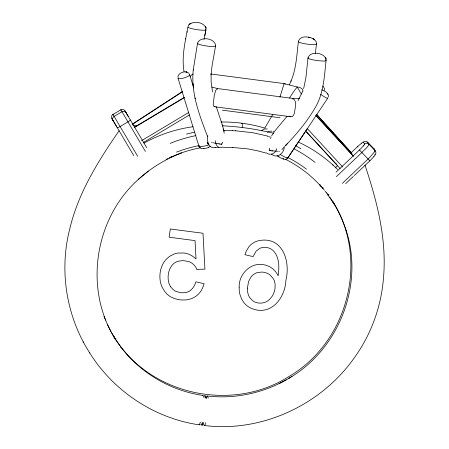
<?xml version="1.0" encoding="UTF-8"?>
<svg xmlns="http://www.w3.org/2000/svg" width="449" height="449" viewBox="0 0 449 449"><rect width="100%" height="100%" fill="white"/><g stroke="black" fill="none" stroke-linecap="round" stroke-linejoin="round"><path stroke-width="0.67" d="M215.61 45.703C215.144 38.216 200.557 35.926 197.639 42.891M199.463 146.554L198.969 146.318L199.109 145.908M287.573 158.121L287.596 157.812M211.086 74.248L211.148 82.335L212.573 91.972M284.363 146.576C284.273 152.587 277.993 158.862 272.133 154.686M193.222 70.145L197.509 43.48M193.25 69.775C190.774 92.892 199.373 115.208 207.545 136.412M211.052 74.714L212.096 65.576L215.554 46.163M307.98 58.067L305.909 77.666L303.642 88.638M242.258 127.752L242.258 123.408M298.377 41.617C296.783 54.924 296.306 68.719 290.946 81.218L291.098 80.859L289.347 84.85M315.321 53.818L316.45 44.114M326.058 60.587C324.313 76.734 323.6 93.83 314.94 108.13C306.903 121.808 296.66 134.055 285.665 145.437L287.573 143.427M177.838 76.981C178.517 72.39 185.981 70.033 189.136 73.535M350.927 152.963L357.527 146.655L357.96 147.019M373.86 156.6L371.458 159.204A12.202 2.021 -43.8 0 1 369.836 160.798L359.453 149.983A12.202 2.021 -43.8 0 0 361.08 148.394L363.477 145.785M205.507 422.75C205.395 423.418 205.081 426.662 204.042 424.945M187.901 26.985L186.997 32.104L187.059 31.778C184.438 44.878 181.727 58.392 184.073 71.756M324.487 90.356L324.537 88.689L322.921 86.04M328.303 97.051L328.348 95.182L327.495 93.493M203.694 422.531C203.436 423.11 203.464 425.989 202.359 424.995M185.662 39.029L185.723 38.715M204.076 39.394L205.945 29.735L204.806 35.594M202.207 422.335C202.089 422.992 201.691 426.281 200.658 424.518M202.875 422.84L202.746 423.48A4.024 0.427 -82.5 0 1 202.505 424.428L202.134 425.175L201.657 424.979M200.406 422.077L199.339 424.849C154.596 418.434 113.687 391.275 89.766 353.009L89.402 352.381M307.997 57.972C310.034 50.322 325.856 52.477 326.069 60.413M192.991 85.125L193.311 83.896M280.513 95.199L284.094 83.598L285.401 84.176M280.429 95.491L280.238 96.142A30.852 8.632 -79.4 0 1 279.918 97.214M207.87 135.811C206.411 140.745 208.824 149.416 215.475 147.497M298.484 41.016C300.746 34.859 309.905 36.661 314.311 39.4L313.048 38.62L316.023 41.252L316.478 43.654M276.747 148.714C275.793 153.468 270.326 156.067 266.358 152.873M241.736 123.705L241.96 123.29M302.783 91.13L298.035 100.66M190.168 76.824L191.487 74.989L193.261 74.029M264.994 127.729L272.812 114.411M292.456 98.999L292.754 98.432L299.635 98.297M188.294 25.627C192.194 20.166 204.042 21.771 206.052 28.343L205.676 26.845L206.052 28.343M271.651 135.772L275.355 130.328L287.102 116.257M289.453 98.135L293.203 92.213L297.21 86.988C299.64 87.112 302.587 88.251 303.053 90.945M287.725 158.07L307.464 128.38M287.697 158.104L327.697 98.213M119.131 130.738C98.331 160.798 78.418 192.554 69.859 228.53C58.898 270.478 66.3 316.545 89.766 353.009M270.113 138.505L270.466 138.18M261.34 130.872L263.917 129.048L267.391 128.958M281.899 149.629L283.841 147.418M205.389 395.906L206.231 396.473L206.781 398.431M188.776 24.875L190.864 23.191L189.568 24.016M285.059 146.088L286.31 144.763M335.167 167.892L337.71 165.485M336.065 172.135L359.453 149.983M336.368 176.67L361.793 152.593C363.202 150.421 372.636 144.101 366.945 142.327M342.43 183.321L369.415 157.734L374.78 151.571L375.083 150.645L373.955 148.714L367.725 142.226A3.042 2.997 -30.3 0 0 363.449 142.153L364.571 144.084A3.042 2.997 -30.3 0 1 368.854 144.157L375.083 150.645A3.042 2.997 -30.3 0 1 374.954 154.899L374.814 154.658M345.747 183.613L353.273 176.479M354.278 175.531L369.847 160.826M204.8 395.782L205.552 396.299L206.125 398.05M204.177 395.698L204.985 396.31L205.513 398.106M181.486 152.952C165.715 158.94 151.133 167.859 138.618 179.173L138.668 179.129C94.503 218.315 83.559 289.061 115.326 339.147L113.457 335.942M138.618 179.173L148.361 171.058M267.351 132.247L269.389 131.265L271.858 131.125M361.849 142.995L358.925 145.425A12.398 2.054 -43.8 0 0 357.539 146.7M132.129 124.216L182.322 91.568M132.567 124.244L182.721 91.618M206.989 396.012L207.691 396.557L208.257 398.179M288.432 378.563C338.406 349.939 364.122 285.659 346.241 230.668L346.471 231.364C342.598 219.191 336.997 207.584 329.723 197.072M134.324 127.258L184.427 97.298M134.144 127.668L184.421 97.607M141.553 140.683L188.653 112.525M143.411 142.456L189.45 114.933M202.701 395.446L203.419 396.001L203.969 397.618M286.198 379.848L279.076 383.637M292.075 376.329L291.99 376.38C266.992 392.303 236.528 399.492 207.068 395.967M143.899 143.119C159.081 134.706 175.817 129.076 193.019 126.747M166.096 159.423L167.786 158.592M168.914 158.042L172.349 156.493M373.175 148.815L373.955 148.714A3.042 2.997 -30.3 0 1 374.752 151.167M172.921 156.235L181.104 153.036M222.872 147.036C218.489 149.573 215.155 144.735 215.571 140.683M208.055 145.078L207.376 145.296A6.331 1.072 -13.2 0 1 203.571 146.234L203.195 146.301A5.669 0.96 -13.2 0 1 202.112 146.469L201.449 146.542A6.297 1.123 -13.7 0 1 199.418 146.57M215.15 106.643L214.47 106.727L290.795 116.751C294.241 117.009 294.409 112.469 294.92 110.011C295.33 106.183 297.002 100.716 292.754 98.432L217.529 88.554L211.788 87.072M267.806 136.648L271.314 137.169M350.45 153.592L351.573 153.53M223.372 147.491L232.835 147.48M196.892 269.349L204.929 269.147L202.999 233.267L170.334 228.979L169.133 237.207L195.04 240.608L196.011 258.933L192.548 256.177L189.601 254.561A19.919 19.627 -30.3 0 0 184.09 253L177.821 253.068A19.026 18.746 -30.3 0 0 173.926 254.134L170.255 256.02A22.854 22.523 -30.3 0 0 167.668 257.967L166.871 258.697A20.761 20.458 -30.3 0 0 163.531 262.839C160.265 268.306 159.255 275.001 160.271 281.248A24.56 24.201 -30.3 0 0 162.196 287.27L164.603 291.328L167.067 294.129A20.216 19.919 -30.3 0 0 171.002 297.025L174.437 298.563L178.292 299.567A30.762 30.313 -30.3 0 0 181.929 299.994L186.195 299.893L190.135 299.09A19.543 19.256 -30.3 0 0 194.597 297.103A20.43 20.132 -30.3 0 0 196.999 295.403A19.459 19.172 -30.3 0 0 200.871 291.148L202.752 287.674L204.071 283.706L195.921 281.798C194.81 285.435 192.829 289.049 189.495 291.081A12.044 11.865 -30.3 0 1 185.667 292.63L180.666 292.787L175.57 291.227A13.15 12.959 -30.3 0 1 172.641 289.122L170.727 286.838M223.355 130.693L232.661 130.676M220.908 122.021C235.837 121.791 250.8 123.885 265.095 128.184M215.245 147.665L218.467 147.637M278.694 151.448L278.728 151.448A8.464 0.623 7 0 0 279.373 151.453M232.447 130.67L235.68 130.805M222.339 125.821C239.592 126.573 256.738 129.256 273.536 133.235M223.641 130.698L224.792 130.878M232.683 147.474L248.005 148.922L256.98 150.645L265.802 153.008M235.529 130.794L252.731 132.691L267.671 136.075M214.454 106.727L213.533 106.059L213.23 104.213L214.302 95.289L215.705 90.361L217.529 88.554L217.563 89.166M204.525 425.523C262.154 432.707 321.484 404.712 354.592 357.41C371.345 334.112 381.369 306.179 383.519 277.577C386.903 239.165 377.014 201.174 364.958 165.03M272.717 150.954L272.229 150.898M271.426 150.808L270.494 150.701M269.602 150.595L269.114 150.538M210.884 73.99L284.094 83.598L297.21 86.988L301.307 94.004M222.322 110.162L280.041 117.739M186.863 72.053L185.869 71.919L186.745 72.036M220.874 144.185L219.976 144.05M221.177 144.23L221.492 144.275A10.495 0.359 9 0 0 221.806 144.387M219.196 143.933L218.708 143.86M290.795 116.751L289.919 116.516M202.926 395.423C173.948 391.202 146.694 376.554 127.168 354.738L127.634 355.299L120.961 347.223L121.432 347.795L115.836 339.831L111.234 332.058M308.267 37.172L310.051 37.52M212.394 142.748L212.298 142.731A8.464 0.595 8.8 0 1 211.473 142.535M278.694 156.482L279.053 156.578M273.093 131.327L273.632 131.462M321.77 89.744L325.862 91.759L328.023 94.329M132.674 124.833L136.721 126.057M199.305 424.838L198.986 424.529M282.943 158.873L283.802 159.098L283.398 158.693M289.476 116.342L288.83 116.067M286.221 157.672L285.704 157.442A5.669 0.528 29.6 0 1 284.829 157.021L284.514 156.858A6.331 0.589 29.6 0 1 281.108 154.978L280.445 154.579M298.383 142.103C312.998 148.742 326.277 158.211 337.654 169.509M322.573 187.738L321.877 187.261A5.265 4.277 -75.8 0 1 321.49 186.756M271.83 154.529L271.291 154.226M332.748 164.817L333.141 165.193M222.014 124.519L222.996 125.945M316.096 115.623L353.268 155.988M315.72 115.298L353.453 156.269M307.273 128.549L342.649 166.961M306.51 131.877L310.708 136.434M311.174 136.939L336.357 164.283M305.696 131.159L340.129 168.543M316.691 114.467L351.64 153.036M316.354 114.181L351.994 153.507M321.692 187.121L319.559 184.685M322.483 187.991A3.042 2.997 -30.3 0 0 322.646 188.198L323.364 189.04M323.718 189.461L324.419 190.309M325.115 191.162L328.152 195.085A3.042 2.997 -30.3 0 0 328.786 195.713M327.697 194.602L334.718 204.873L332.58 201.208C369.611 259.135 348.076 341.986 289.111 376.402C231.611 413.254 148.013 394.778 113.187 335.487M207.668 143.152L207.87 143.456M336.509 164.373L336.239 163.891M194.804 97.938L195.304 98.735M116.835 126.983L111.885 118.581A3.042 2.997 -30.3 0 1 112.98 114.456L120.832 109.814A3.042 2.997 -30.3 0 1 124.974 110.847L146.722 147.67M111.885 118.581L133.768 155.623M120.966 110.033L120.803 109.758L145.437 151.476M113.114 114.675L112.94 114.388L137.703 156.314M128.19 116.319L124.974 110.847M327.405 193.8L328.152 195.085M322.438 187.845L322.646 188.198M321.057 186.167L321.439 186.812M207.18 142.266L207.382 142.608M207.646 143.063L207.848 143.405M83.284 341.824L83.649 342.452M283.802 159.036L283.813 159.064A3.042 2.997 -30.3 0 0 287.702 157.964L287.725 158.026M107.507 324.599L110.881 331.457M104.016 316.264L105.56 320.143M222.148 124.328L216.311 106.8M189.68 74.753L193.744 87.97M178.096 78.412L198.941 146.245M222.609 125.872L223.675 130.457M223.377 128.936L224.18 133.168M196.909 269.344A15.3 15.075 -30.3 0 0 192.554 263.642A13.128 12.937 -30.3 0 0 188.844 261.554L182.85 260.527L177.658 261.346A12.538 12.353 -30.3 0 0 174.509 262.991A13.274 13.077 -30.3 0 0 171.894 265.46C168.106 270.472 167.185 277.465 169.009 283.414A15.058 14.839 -30.3 0 0 170.727 286.838M316.186 43.766A9.126 1.285 8 0 1 307.049 44.114A9.126 1.285 8 0 1 298.843 41.274M205.547 29.275A9.126 1.274 8.7 0 1 196.842 29.64A9.126 1.274 8.7 0 1 188.344 26.682M222.693 142.344A6.191 3.878 -46.3 0 1 221.907 143.192M222.16 143.495A7.352 5.786 -38.3 0 1 221.166 144.213M215.284 45.837A9.126 1.162 8.6 0 1 206.523 45.989A9.126 1.162 8.6 0 1 197.779 43.233M219.679 143.955A12.314 0.393 8.9 0 1 218.983 143.848M218.382 143.686A8.784 0.421 9.1 0 1 213.354 142.844M269.782 149.36A6.191 2.975 65.8 0 1 269.215 148.226M270.197 150.645A7.352 4.978 61.7 0 1 269.451 149.697M270.343 150.746A10.495 0.41 6.4 0 1 269.972 150.701M325.778 60.233A9.126 1.173 7.9 0 1 317.061 60.514A9.126 1.173 7.9 0 1 308.244 57.842M272.156 150.836A12.314 0.449 6.5 0 1 271.437 150.757M277.684 151.296A8.784 0.46 6.5 0 1 272.661 150.819M320.193 184.758A3.121 0.522 -41.9 0 1 319.851 184.876M323.061 188.114A3.121 0.522 -41.9 0 1 322.825 188.187M295.464 145.712A146.834 141.182 -34.5 0 1 300.83 148.686M294.213 148.916A143.77 138.14 -34.6 0 1 315.119 162.443M285.586 159.322A129.84 124.659 -34.6 0 1 321.417 186.829M287.512 157.346A132.966 127.757 -34.6 0 1 306.527 169.217M327.574 97.792A6.084 0.78 33.9 0 1 325.957 97.674A6.084 0.78 33.9 0 1 320.653 94.341M278.408 156.521A3.042 3.008 -24.6 0 1 277.19 155.55M282.836 158.806A3.031 0.303 24.6 0 1 279.862 157.492A3.031 0.303 24.6 0 1 278.425 156.533M287.607 158.143A6.297 0.629 30.3 0 1 286.316 157.739M280.659 154.63A6.073 0.561 29.6 0 1 280.193 154.344M328.988 194.731A4.872 0.825 -38.3 0 1 328.241 195.006M361.81 143.063A3.946 0.657 -43.8 0 1 363.555 142.047M364.683 143.983A3.946 0.657 -43.8 0 1 363.415 145.813M375.067 154.798A3.946 0.657 -43.8 0 1 373.798 156.628M326.698 192.408A4.075 0.651 -40 0 1 326.726 192.329M323.218 188.036A5.107 0.853 -41.3 0 1 322.73 188.215M113.013 120.506A3.042 2.997 -30.3 0 1 114.108 116.381L121.96 111.739A3.042 2.997 -30.3 0 1 126.102 112.772M117.217 127.628A3.042 0.516 -30.6 0 0 120.096 126.534L127.948 121.892A3.042 0.516 -30.6 0 0 130.305 119.9M128.218 116.549A3.042 0.516 -30.6 0 1 128.392 116.617M115.303 124.351A3.042 0.516 -30.6 0 1 115.331 124.165M189.287 74.489A6.084 1.33 -17 0 1 183.927 77.958A6.084 1.33 -17 0 1 178.455 77.655M210.233 146.206A3.042 2.991 -37.8 0 1 208.302 147.317M208.241 147.328A3.031 0.477 -8.1 0 1 207.084 147.979A3.031 0.477 -8.1 0 1 203.863 148.456M202.162 148.389A3.042 2.997 -30.3 0 1 198.969 146.318M208.729 144.763A6.073 1.027 -13.2 0 1 207.881 145.066M203.953 148.417A3.02 0.438 -9.4 0 1 202.538 148.389M207.59 143.27A6.056 1.078 -12.5 0 1 208.549 143.175M186.492 134.116A146.834 143.702 1.4 0 1 194.316 132.236M170.109 143.405A143.77 140.666 2 0 1 195.944 135.587M170.62 157.223A129.84 126.994 2.6 0 1 172.461 156.404M179.303 153.653A129.84 126.994 2.6 0 1 200.647 147.738M176.457 152.138A132.966 130.092 2 0 1 199.305 145.56M239.149 287.124L239.222 290.222A26.014 25.632 -30.3 0 0 240.019 294.74L241.607 298.995L243.886 302.632A19.391 19.105 -30.3 0 0 246.855 305.623A19.986 19.694 -30.3 0 0 250.413 307.907C270.107 317.174 285.126 298.793 285.929 280.092C290.789 260.442 281.871 234.979 257.597 240.967A17.416 17.157 -30.3 0 0 252.933 243.133A17.354 17.101 -30.3 0 0 249.094 246.546L246.277 251.07L244.963 254.706L253.113 256.615L256.177 251.053L259.892 248.325A10.916 10.754 -30.3 0 1 263.243 247.399L265.645 247.377A14.149 13.941 -30.3 0 1 267.25 247.607A12.763 12.572 -30.3 0 1 273.205 250.615C279.559 257.26 279.368 267.284 278.133 275.781C276.208 271.583 272.79 268.104 268.558 266.229A20.031 19.739 -30.3 0 0 264.029 264.787C250.834 261.801 238.705 274.221 239.149 287.124M247.382 288.151L247.624 292.159L248.415 295.004A13.638 13.442 -30.3 0 0 249.728 297.53L252.439 300.521A11.668 11.5 -30.3 0 0 255.223 302.155L257.793 302.895A13.571 13.369 -30.3 0 0 265.943 301.913A13.195 13.004 -30.3 0 0 269.574 299.41L271.926 296.593A19.498 19.212 -30.3 0 0 275.001 288.628L275.158 284.733L274.676 281.893A13.363 13.167 -30.3 0 0 273.301 278.694L270.141 275.041A13.01 12.819 -30.3 0 0 266.689 273.048L264.023 272.313A16.961 16.714 -30.3 0 0 261.829 272.072L257.715 272.498A12.044 11.865 -30.3 0 0 254.65 273.778L254.078 274.137A13.274 13.077 -30.3 0 0 252.445 275.417A12.914 12.724 -30.3 0 0 251.019 276.949L248.594 281.467L247.382 288.151M325.766 58.151L325.626 57.691L326.069 59.178L325.766 58.151"/></g></svg>
